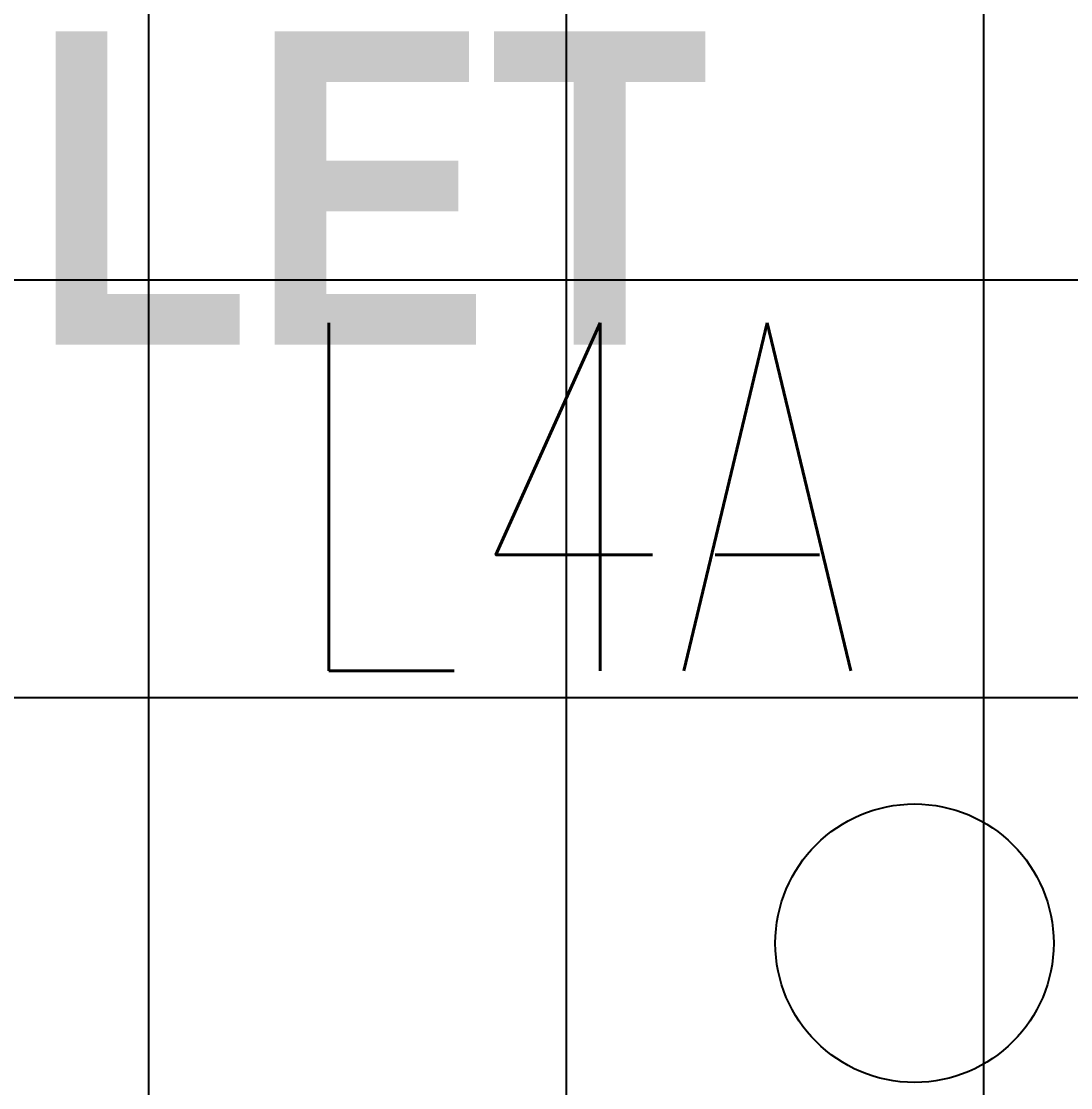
# Model space of a CAD drawing. Header units: millimetres. Extents: x -92759 to 184353, y -15225 to 86714.
# Drawn here: x -37566 to -36812, y 42495 to 43261 of the extents above; entities that cross this region are included whole.
import ezdxf

# ---------------------------------------------------------------- set-up
doc = ezdxf.new("R2010")
doc.units = ezdxf.units.MM
doc.linetypes.add('HIDDEN', pattern=[0.375, 0.25, -0.125])
for name, color, linetype in [('0-1', 9, 'Continuous'), ('A-_FLORPATT_H-1', 9, 'Continuous'), ('A-_ROOMNAME_A', 8, 'Continuous'), ('E-_LITG _ CKT -DB', 1, 'HIDDEN'), ('E-legend', 1, 'Continuous')]:
    doc.layers.add(name, color=color, linetype=linetype)
doc.styles.add('Arial Narrow_B_1', font='ARIALNB.TTF', dxfattribs={"height": 300})
doc.styles.add('Simplex', font='simplex_.ttf', dxfattribs={"width": 0.7, "height": 450})

# ---------------------------------------------------------------- blocks, each defined once
blk = doc.blocks.new('A$Cb2bf8f38')
at = {"layer": 'A-_FLORPATT_H-1'}
h = blk.add_hatch(dxfattribs=at)
h.set_pattern_fill('FP_6', color=256, style=0, pattern_type=2)
h.set_pattern_definition([(0, (4525, 13375), (0, 300), []), (90, (4525, 13375), (-300, 2e-14), [])])
h.paths.add_polyline_path([(2425, 9025), (5225, 9025), (5225, 9950), (5375, 9950), (5375, 9025), (7175, 9025), (7173.96, 12075), (6975, 12075), (6975, 12725), (7175, 12725), (7175, 13075), (4325, 13075), (4325, 11275), (4175, 11275), (4175, 13075), (3002, 13075), (3002, 12039), (2957, 12039), (2957, 13075), (2425, 13075), (2426.04, 12725), (2925, 12725), (2925, 12075), (2425, 12075), (2425, 9042.75)])
at = {"layer": 'A-_ROOMNAME_A', "insert": (3813.41, 10712.6), "char_height": 225, "width": 2513.2903, "attachment_point": 1, "style": 'Arial Narrow_B_1'}
blk.add_mtext('FEMALE TOILET', dxfattribs=at)
blk = doc.blocks.new('A$Cccd3aec5')
at = {"layer": 'E-legend', "lineweight": 25}
blk.add_circle((791.78, 170.28), 100, dxfattribs=at)
at = {"layer": 'E-legend', "lineweight": 25, "style": 'Simplex', "width": 0.7}
blk.add_text('L4A', height=250, dxfattribs=at).set_placement((341.03, 366.01))
blk = doc.blocks.new('EL_B8_L1_R4')
at = {"layer": 'E-_LITG _ CKT -DB', "ltscale": 0.5}
blk.add_blockref('A$Cccd3aec5', (16009.49, -30671.07), dxfattribs=at)

msp = doc.modelspace()

# ---------------------------------------------------------------- block references
at = {"layer": '0-1'}
msp.add_blockref('A$Cb2bf8f38', (-42933.02, 32541.24), dxfattribs=at)

# ---------------------------------------------------------------- next in the draw order: block references
at = {"color": 0}
msp.add_blockref('EL_B8_L1_R4', (-53725.95, 73099.58), dxfattribs=at)

doc.saveas('drawing.dxf')
